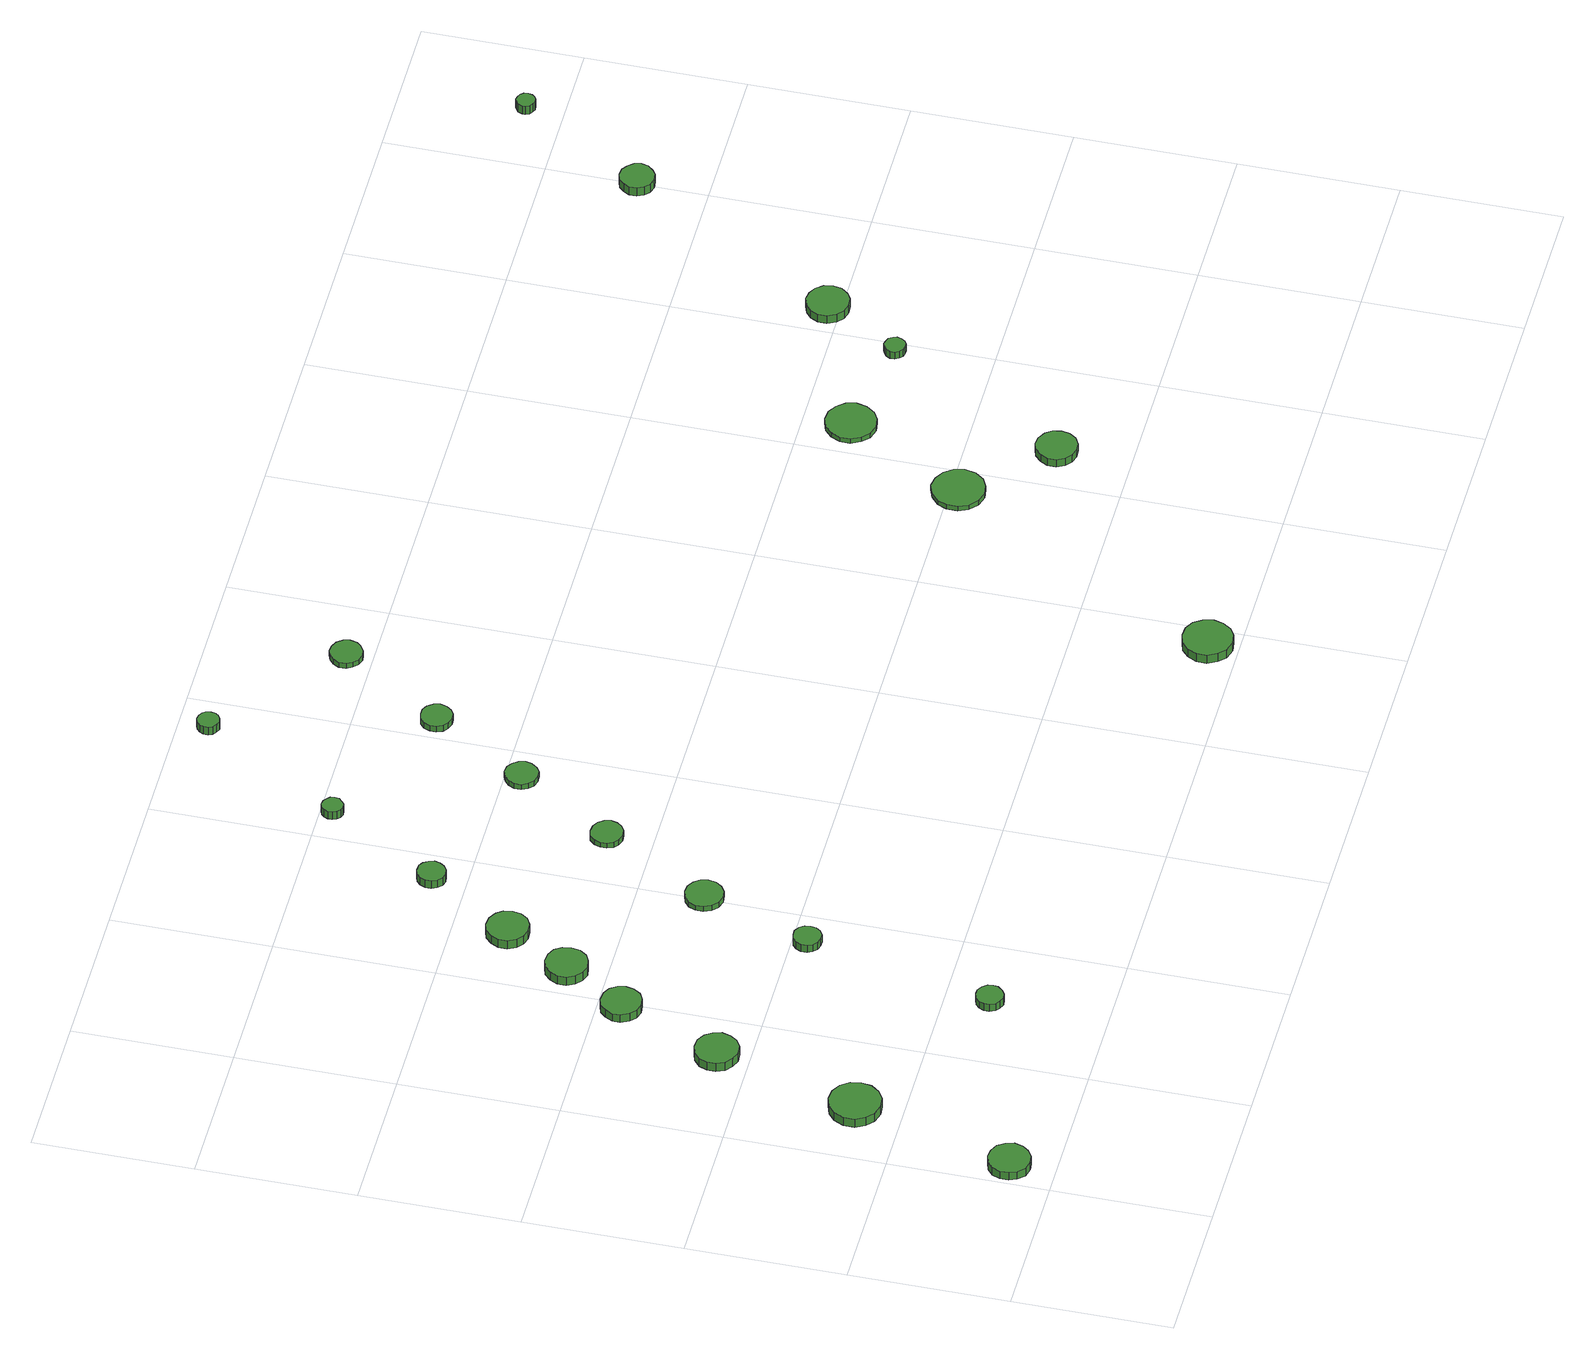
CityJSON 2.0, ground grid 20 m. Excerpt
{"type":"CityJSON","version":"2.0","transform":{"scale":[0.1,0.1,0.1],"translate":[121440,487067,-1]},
"CityObjects":{
"tree1":{"type":"SolitaryVegetationObject","attributes":{"function":"something"},"geometry":[{"type":"MultiSurface","lod":"1","boundaries":[[[0,1,2,3,4,5,6,7,8,9,10,11,12,13,14]],[[15,16,17,18,19,20,21,22,23,24,25,26,27,28,29]],[[0,29,28,1]],[[1,28,27,2]],[[2,27,26,3]],[[3,26,25,4]],[[4,25,24,5]],[[5,24,23,6]],[[6,23,22,7]],[[7,22,21,8]],[[8,21,20,9]],[[9,20,19,10]],[[10,19,18,11]],[[11,18,17,12]],[[12,17,16,13]],[[13,16,15,14]],[[14,15,29,0]]]}]},
"tree2":{"type":"SolitaryVegetationObject","attributes":{"function":"something"},"geometry":[{"type":"MultiSurface","lod":"1","boundaries":[[[30,31,32,33,34,35,36,37,38,39,40,41,42,43,44]],[[45,46,47,48,49,50,51,52,53,54,55,56,57,58,59]],[[30,59,58,31]],[[31,58,57,32]],[[32,57,56,33]],[[33,56,55,34]],[[34,55,54,35]],[[35,54,53,36]],[[36,53,52,37]],[[37,52,51,38]],[[38,51,50,39]],[[39,50,49,40]],[[40,49,48,41]],[[41,48,47,42]],[[42,47,46,43]],[[43,46,45,44]],[[44,45,59,30]]]}]},
"tree3":{"type":"SolitaryVegetationObject","attributes":{"function":"something"},"geometry":[{"type":"MultiSurface","lod":"1","boundaries":[[[60,61,62,63,64,65,66,67,68,69,70,71,72,73,74]],[[75,76,77,78,79,80,81,82,83,84,85,86,87,88,89]],[[60,89,88,61]],[[61,88,87,62]],[[62,87,86,63]],[[63,86,85,64]],[[64,85,84,65]],[[65,84,83,66]],[[66,83,82,67]],[[67,82,81,68]],[[68,81,80,69]],[[69,80,79,70]],[[70,79,78,71]],[[71,78,77,72]],[[72,77,76,73]],[[73,76,75,74]],[[74,75,89,60]]]}]},
"tree4":{"type":"SolitaryVegetationObject","attributes":{"function":"something"},"geometry":[{"type":"MultiSurface","lod":"1","boundaries":[[[90,91,92,93,94,95,96,97,98,99,100,101,102,103,104]],[[105,106,107,108,109,110,111,112,113,114,115,116,117,118,119]],[[90,119,118,91]],[[91,118,117,92]],[[92,117,116,93]],[[93,116,115,94]],[[94,115,114,95]],[[95,114,113,96]],[[96,113,112,97]],[[97,112,111,98]],[[98,111,110,99]],[[99,110,109,100]],[[100,109,108,101]],[[101,108,107,102]],[[102,107,106,103]],[[103,106,105,104]],[[104,105,119,90]]]}]},
"tree5":{"type":"SolitaryVegetationObject","attributes":{"function":"something"},"geometry":[{"type":"MultiSurface","lod":"1","boundaries":[[[120,121,122,123,124,125,126,127,128,129,130,131,132,133,134]],[[135,136,137,138,139,140,141,142,143,144,145,146,147,148,149]],[[120,149,148,121]],[[121,148,147,122]],[[122,147,146,123]],[[123,146,145,124]],[[124,145,144,125]],[[125,144,143,126]],[[126,143,142,127]],[[127,142,141,128]],[[128,141,140,129]],[[129,140,139,130]],[[130,139,138,131]],[[131,138,137,132]],[[132,137,136,133]],[[133,136,135,134]],[[134,135,149,120]]]}]},
"tree6":{"type":"SolitaryVegetationObject","attributes":{"function":"something"},"geometry":[{"type":"MultiSurface","lod":"1","boundaries":[[[150,151,152,153,154,155,156,157,158,159,160,161,162,163,164]],[[165,166,167,168,169,170,171,172,173,174,175,176,177,178,179]],[[150,179,178,151]],[[151,178,177,152]],[[152,177,176,153]],[[153,176,175,154]],[[154,175,174,155]],[[155,174,173,156]],[[156,173,172,157]],[[157,172,171,158]],[[158,171,170,159]],[[159,170,169,160]],[[160,169,168,161]],[[161,168,167,162]],[[162,167,166,163]],[[163,166,165,164]],[[164,165,179,150]]]}]},
"tree7":{"type":"SolitaryVegetationObject","attributes":{"function":"something"},"geometry":[{"type":"MultiSurface","lod":"1","boundaries":[[[180,181,182,183,184,185,186,187,188,189,190,191,192,193,194]],[[195,196,197,198,199,200,201,202,203,204,205,206,207,208,209]],[[180,209,208,181]],[[181,208,207,182]],[[182,207,206,183]],[[183,206,205,184]],[[184,205,204,185]],[[185,204,203,186]],[[186,203,202,187]],[[187,202,201,188]],[[188,201,200,189]],[[189,200,199,190]],[[190,199,198,191]],[[191,198,197,192]],[[192,197,196,193]],[[193,196,195,194]],[[194,195,209,180]]]}]},
"tree8":{"type":"SolitaryVegetationObject","attributes":{"function":"something"},"geometry":[{"type":"MultiSurface","lod":"1","boundaries":[[[210,211,212,213,214,215,216,217,218,219,220,221,222,223,224]],[[225,226,227,228,229,230,231,232,233,234,235,236,237,238,239]],[[210,239,238,211]],[[211,238,237,212]],[[212,237,236,213]],[[213,236,235,214]],[[214,235,234,215]],[[215,234,233,216]],[[216,233,232,217]],[[217,232,231,218]],[[218,231,230,219]],[[219,230,229,220]],[[220,229,228,221]],[[221,228,227,222]],[[222,227,226,223]],[[223,226,225,224]],[[224,225,239,210]]]}]},
"tree9":{"type":"SolitaryVegetationObject","attributes":{"function":"something"},"geometry":[{"type":"MultiSurface","lod":"1","boundaries":[[[240,241,242,243,244,245,246,247,248,249,250,251,252,253,254]],[[255,256,257,258,259,260,261,262,263,264,265,266,267,268,269]],[[240,269,268,241]],[[241,268,267,242]],[[242,267,266,243]],[[243,266,265,244]],[[244,265,264,245]],[[245,264,263,246]],[[246,263,262,247]],[[247,262,261,248]],[[248,261,260,249]],[[249,260,259,250]],[[250,259,258,251]],[[251,258,257,252]],[[252,257,256,253]],[[253,256,255,254]],[[254,255,269,240]]]}]},
"tree10":{"type":"SolitaryVegetationObject","attributes":{"function":"something"},"geometry":[{"type":"MultiSurface","lod":"1","boundaries":[[[270,271,272,273,274,275,276,277,278,279,280,281,282,283,284]],[[285,286,287,288,289,290,291,292,293,294,295,296,297,298,299]],[[270,299,298,271]],[[271,298,297,272]],[[272,297,296,273]],[[273,296,295,274]],[[274,295,294,275]],[[275,294,293,276]],[[276,293,292,277]],[[277,292,291,278]],[[278,291,290,279]],[[279,290,289,280]],[[280,289,288,281]],[[281,288,287,282]],[[282,287,286,283]],[[283,286,285,284]],[[284,285,299,270]]]}]},
"tree11":{"type":"SolitaryVegetationObject","attributes":{"function":"something"},"geometry":[{"type":"MultiSurface","lod":"1","boundaries":[[[300,301,302,303,304,305,306,307,308,309,310,311,312,313,314]],[[315,316,317,318,319,320,321,322,323,324,325,326,327,328,329]],[[300,329,328,301]],[[301,328,327,302]],[[302,327,326,303]],[[303,326,325,304]],[[304,325,324,305]],[[305,324,323,306]],[[306,323,322,307]],[[307,322,321,308]],[[308,321,320,309]],[[309,320,319,310]],[[310,319,318,311]],[[311,318,317,312]],[[312,317,316,313]],[[313,316,315,314]],[[314,315,329,300]]]}]},
"tree12":{"type":"SolitaryVegetationObject","attributes":{"function":"something"},"geometry":[{"type":"MultiSurface","lod":"1","boundaries":[[[330,331,332,333,334,335,336,337,338,339,340,341,342,343,344]],[[345,346,347,348,349,350,351,352,353,354,355,356,357,358,359]],[[330,359,358,331]],[[331,358,357,332]],[[332,357,356,333]],[[333,356,355,334]],[[334,355,354,335]],[[335,354,353,336]],[[336,353,352,337]],[[337,352,351,338]],[[338,351,350,339]],[[339,350,349,340]],[[340,349,348,341]],[[341,348,347,342]],[[342,347,346,343]],[[343,346,345,344]],[[344,345,359,330]]]}]},
"tree13":{"type":"SolitaryVegetationObject","attributes":{"function":"something"},"geometry":[{"type":"MultiSurface","lod":"1","boundaries":[[[360,361,362,363,364,365,366,367,368,369,370,371,372,373,374]],[[375,376,377,378,379,380,381,382,383,384,385,386,387,388,389]],[[360,389,388,361]],[[361,388,387,362]],[[362,387,386,363]],[[363,386,385,364]],[[364,385,384,365]],[[365,384,383,366]],[[366,383,382,367]],[[367,382,381,368]],[[368,381,380,369]],[[369,380,379,370]],[[370,379,378,371]],[[371,378,377,372]],[[372,377,376,373]],[[373,376,375,374]],[[374,375,389,360]]]}]},
"tree14":{"type":"SolitaryVegetationObject","attributes":{"function":"something"},"geometry":[{"type":"MultiSurface","lod":"1","boundaries":[[[390,391,392,393,394,395,396,397,398,399,400,401,402,403,404]],[[405,406,407,408,409,410,411,412,413,414,415,416,417,418,419]],[[390,419,418,391]],[[391,418,417,392]],[[392,417,416,393]],[[393,416,415,394]],[[394,415,414,395]],[[395,414,413,396]],[[396,413,412,397]],[[397,412,411,398]],[[398,411,410,399]],[[399,410,409,400]],[[400,409,408,401]],[[401,408,407,402]],[[402,407,406,403]],[[403,406,405,404]],[[404,405,419,390]]]}]},
"tree15":{"type":"SolitaryVegetationObject","attributes":{"function":"something"},"geometry":[{"type":"MultiSurface","lod":"1","boundaries":[[[420,421,422,423,424,425,426,427,428,429,430,431,432,433,434]],[[435,436,437,438,439,440,441,442,443,444,445,446,447,448,449]],[[420,449,448,421]],[[421,448,447,422]],[[422,447,446,423]],[[423,446,445,424]],[[424,445,444,425]],[[425,444,443,426]],[[426,443,442,427]],[[427,442,441,428]],[[428,441,440,429]],[[429,440,439,430]],[[430,439,438,431]],[[431,438,437,432]],[[432,437,436,433]],[[433,436,435,434]],[[434,435,449,420]]]}]},
"tree16":{"type":"SolitaryVegetationObject","attributes":{"function":"something"},"geometry":[{"type":"MultiSurface","lod":"1","boundaries":[[[450,451,452,453,454,455,456,457,458,459,460,461,462,463,464]],[[465,466,467,468,469,470,471,472,473,474,475,476,477,478,479]],[[450,479,478,451]],[[451,478,477,452]],[[452,477,476,453]],[[453,476,475,454]],[[454,475,474,455]],[[455,474,473,456]],[[456,473,472,457]],[[457,472,471,458]],[[458,471,470,459]],[[459,470,469,460]],[[460,469,468,461]],[[461,468,467,462]],[[462,467,466,463]],[[463,466,465,464]],[[464,465,479,450]]]}]},
"tree17":{"type":"SolitaryVegetationObject","attributes":{"function":"something"},"geometry":[{"type":"MultiSurface","lod":"1","boundaries":[[[480,481,482,483,484,485,486,487,488,489,490,491,492,493,494]],[[495,496,497,498,499,500,501,502,503,504,505,506,507,508,509]],[[480,509,508,481]],[[481,508,507,482]],[[482,507,506,483]],[[483,506,505,484]],[[484,505,504,485]],[[485,504,503,486]],[[486,503,502,487]],[[487,502,501,488]],[[488,501,500,489]],[[489,500,499,490]],[[490,499,498,491]],[[491,498,497,492]],[[492,497,496,493]],[[493,496,495,494]],[[494,495,509,480]]]}]},
"tree18":{"type":"SolitaryVegetationObject","attributes":{"function":"something"},"geometry":[{"type":"MultiSurface","lod":"1","boundaries":[[[510,511,512,513,514,515,516,517,518,519,520,521,522,523,524]],[[525,526,527,528,529,530,531,532,533,534,535,536,537,538,539]],[[510,539,538,511]],[[511,538,537,512]],[[512,537,536,513]],[[513,536,535,514]],[[514,535,534,515]],[[515,534,533,516]],[[516,533,532,517]],[[517,532,531,518]],[[518,531,530,519]],[[519,530,529,520]],[[520,529,528,521]],[[521,528,527,522]],[[522,527,526,523]],[[523,526,525,524]],[[524,525,539,510]]]}]},
"tree19":{"type":"SolitaryVegetationObject","attributes":{"function":"something"},"geometry":[{"type":"MultiSurface","lod":"1","boundaries":[[[540,541,542,543,544,545,546,547,548,549,550,551,552,553,554]],[[555,556,557,558,559,560,561,562,563,564,565,566,567,568,569]],[[540,569,568,541]],[[541,568,567,542]],[[542,567,566,543]],[[543,566,565,544]],[[544,565,564,545]],[[545,564,563,546]],[[546,563,562,547]],[[547,562,561,548]],[[548,561,560,549]],[[549,560,559,550]],[[550,559,558,551]],[[551,558,557,552]],[[552,557,556,553]],[[553,556,555,554]],[[554,555,569,540]]]}]},
"tree20":{"type":"SolitaryVegetationObject","attributes":{"function":"something"},"geometry":[{"type":"MultiSurface","lod":"1","boundaries":[[[570,571,572,573,574,575,576,577,578,579,580,581,582,583,584]],[[585,586,587,588,589,590,591,592,593,594,595,596,597,598,599]],[[570,599,598,571]],[[571,598,597,572]],[[572,597,596,573]],[[573,596,595,574]],[[574,595,594,575]],[[575,594,593,576]],[[576,593,592,577]],[[577,592,591,578]],[[578,591,590,579]],[[579,590,589,580]],[[580,589,588,581]],[[581,588,587,582]],[[582,587,586,583]],[[583,586,585,584]],[[584,585,599,570]]]}]},
"tree21":{"type":"SolitaryVegetationObject","attributes":{"function":"something"},"geometry":[{"type":"MultiSurface","lod":"1","boundaries":[[[600,601,602,603,604,605,606,607,608,609,610,611,612,613,614]],[[615,616,617,618,619,620,621,622,623,624,625,626,627,628,629]],[[600,629,628,601]],[[601,628,627,602]],[[602,627,626,603]],[[603,626,625,604]],[[604,625,624,605]],[[605,624,623,606]],[[606,623,622,607]],[[607,622,621,608]],[[608,621,620,609]],[[609,620,619,610]],[[610,619,618,611]],[[611,618,617,612]],[[612,617,616,613]],[[613,616,615,614]],[[614,615,629,600]]]}]},
"tree22":{"type":"SolitaryVegetationObject","attributes":{"function":"something"},"geometry":[{"type":"MultiSurface","lod":"1","boundaries":[[[630,631,632,633,634,635,636,637,638,639,640,641,642,643,644]],[[645,646,647,648,649,650,651,652,653,654,655,656,657,658,659]],[[630,659,658,631]],[[631,658,657,632]],[[632,657,656,633]],[[633,656,655,634]],[[634,655,654,635]],[[635,654,653,636]],[[636,653,652,637]],[[637,652,651,638]],[[638,651,650,639]],[[639,650,649,640]],[[640,649,648,641]],[[641,648,647,642]],[[642,647,646,643]],[[643,646,645,644]],[[644,645,659,630]]]}]},
"tree23":{"type":"SolitaryVegetationObject","attributes":{"function":"something"},"geometry":[{"type":"MultiSurface","lod":"1","boundaries":[[[660,661,662,663,664,665,666,667,668,669,670,671,672,673,674]],[[675,676,677,678,679,680,681,682,683,684,685,686,687,688,689]],[[660,689,688,661]],[[661,688,687,662]],[[662,687,686,663]],[[663,686,685,664]],[[664,685,684,665]],[[665,684,683,666]],[[666,683,682,667]],[[667,682,681,668]],[[668,681,680,669]],[[669,680,679,670]],[[670,679,678,671]],[[671,678,677,672]],[[672,677,676,673]],[[673,676,675,674]],[[674,675,689,660]]]}]},
"tree24":{"type":"SolitaryVegetationObject","attributes":{"function":"something"},"geometry":[{"type":"MultiSurface","lod":"1","boundaries":[[[690,691,692,693,694,695,696,697,698,699,700,701,702,703,704]],[[705,706,707,708,709,710,711,712,713,714,715,716,717,718,719]],[[690,719,718,691]],[[691,718,717,692]],[[692,717,716,693]],[[693,716,715,694]],[[694,715,714,695]],[[695,714,713,696]],[[696,713,712,697]],[[697,712,711,698]],[[698,711,710,699]],[[699,710,709,700]],[[700,709,708,701]],[[701,708,707,702]],[[702,707,706,703]],[[703,706,705,704]],[[704,705,719,690]]]}]}
},
"vertices":[
[59,57,18],[56,68,18],[50,77,18],[40,82,18],[30,83,18],[19,80,18],[11,73,18],[7,63,18],[7,52,18],[11,42,18],[19,34,18],[30,31,18],[40,32,18],[50,38,18],[56,46,18],[56,46,6],[50,38,6],[40,32,6],[30,31,6],[19,34,6],[11,42,6],[7,52,6],[7,63,6],[11,73,6],[19,80,6],[30,83,6],[40,82,6],[50,77,6],[56,68,6],[59,57,6],
[114,258,23],[112,271,23],[104,282,23],[92,289,23],[79,290,23],[66,286,23],[56,277,23],[50,265,23],[50,251,23],[56,239,23],[66,230,23],[79,226,23],[92,227,23],[104,234,23],[112,245,23],[112,245,10],[104,234,10],[92,227,10],[79,226,10],[66,230,10],[56,239,10],[50,251,10],[50,265,10],[56,277,10],[66,286,10],[79,290,10],[92,289,10],[104,282,10],[112,271,10],[114,258,10],
[162,440,22],[159,451,22],[153,460,22],[143,466,22],[131,467,22],[121,464,22],[112,456,22],[108,446,22],[108,435,22],[112,424,22],[121,417,22],[131,413,22],[143,414,22],[153,420,22],[159,429,22],[159,429,9],[153,420,9],[143,414,9],[131,413,9],[121,417,9],[112,424,9],[108,435,9],[108,446,9],[112,456,9],[121,464,9],[131,467,9],[143,466,9],[153,460,9],[159,451,9],[162,440,9],
[323,146,17],[322,153,17],[317,159,17],[311,163,17],[304,163,17],[297,161,17],[292,156,17],[289,150,17],[289,143,17],[292,136,17],[297,132,17],[304,129,17],[311,130,17],[317,134,17],[322,140,17],[322,140,6],[317,134,6],[311,130,6],[304,129,6],[297,132,6],[292,136,6],[289,143,6],[289,150,6],[292,156,6],[297,161,6],[304,163,6],[311,163,6],[317,159,6],[322,153,6],[323,146,6],
[218,571,18],[216,581,18],[210,590,18],[201,595,18],[190,596,18],[180,593,18],[173,586,18],[168,576,18],[168,566,18],[173,556,18],[180,549,18],[190,546,18],[201,547,18],[210,552,18],[216,561,18],[216,561,6],[210,552,6],[201,547,6],[190,546,6],[180,549,6],[173,556,6],[168,566,6],[168,576,6],[173,586,6],[180,593,6],[190,596,6],[201,595,6],[210,590,6],[216,581,6],[218,571,6],
[268,650,19],[266,661,19],[260,670,19],[250,675,19],[239,676,19],[229,673,19],[221,665,19],[216,655,19],[216,644,19],[221,634,19],[229,627,19],[239,623,19],[250,625,19],[260,630,19],[266,639,19],[266,639,6],[260,630,6],[250,625,6],[239,623,6],[229,627,6],[221,634,6],[216,644,6],[216,655,6],[221,665,6],[229,673,6],[239,676,6],[250,675,6],[260,670,6],[266,661,6],[268,650,6],
[373,382,17],[372,389,17],[368,395,17],[361,399,17],[354,399,17],[347,397,17],[342,392,17],[339,386,17],[339,378,17],[342,372,17],[347,367,17],[354,365,17],[361,365,17],[368,369,17],[372,375,17],[372,375,6],[368,369,6],[361,365,6],[354,365,6],[347,367,6],[342,372,6],[339,378,6],[339,386,6],[342,392,6],[347,397,6],[354,399,6],[361,399,6],[368,395,6],[372,389,6],[373,382,6],
[314,733,19],[312,744,19],[306,752,19],[296,758,19],[285,759,19],[275,756,19],[267,748,19],[262,738,19],[262,727,19],[267,717,19],[275,710,19],[285,707,19],[296,708,19],[306,713,19],[312,722,19],[312,722,6],[306,713,6],[296,708,6],[285,707,6],[275,710,6],[267,717,6],[262,727,6],[262,738,6],[267,748,6],[275,756,6],[285,759,6],[296,758,6],[306,752,6],[312,744,6],[314,733,6],
[427,520,14],[425,529,14],[419,537,14],[411,542,14],[401,543,14],[391,540,14],[384,534,14],[380,525,14],[380,515,14],[384,506,14],[391,499,14],[401,496,14],[411,497,14],[419,502,14],[425,510,14],[425,510,6],[419,502,6],[411,497,6],[401,496,6],[391,499,6],[384,506,6],[380,515,6],[380,525,6],[384,534,6],[391,540,6],[401,543,6],[411,542,6],[419,537,6],[425,529,6],[427,520,6],
[379,844,18],[377,851,18],[373,857,18],[367,861,18],[359,861,18],[352,859,18],[347,854,18],[344,847,18],[344,840,18],[347,833,18],[352,828,18],[359,826,18],[367,827,18],[373,831,18],[377,837,18],[377,837,6],[373,831,6],[367,827,6],[359,826,6],[352,828,6],[347,833,6],[344,840,6],[344,847,6],[347,854,6],[352,859,6],[359,861,6],[367,861,6],[373,857,6],[377,851,6],[379,844,6],
[501,657,14],[499,665,14],[494,672,14],[487,676,14],[478,677,14],[470,675,14],[464,669,14],[461,661,14],[461,653,14],[464,645,14],[470,640,14],[478,637,14],[487,638,14],[494,642,14],[499,649,14],[499,649,6],[494,642,6],[487,638,6],[478,637,6],[470,640,6],[464,645,6],[461,653,6],[461,661,6],[464,669,6],[470,675,6],[478,677,6],[487,676,6],[494,672,6],[499,665,6],[501,657,6],
[460,986,18],[459,991,18],[455,995,18],[451,998,18],[445,999,18],[440,997,18],[436,993,18],[434,988,18],[434,983,18],[436,978,18],[440,974,18],[445,972,18],[451,973,18],[455,976,18],[459,980,18],[459,980,6],[455,976,6],[451,973,6],[445,972,6],[440,974,6],[436,978,6],[434,983,6],[434,988,6],[436,993,6],[440,997,6],[445,999,6],[451,998,6],[455,995,6],[459,991,6],[460,986,6],
[578,780,14],[576,788,14],[571,795,14],[564,800,14],[555,801,14],[547,798,14],[541,792,14],[537,784,14],[537,776,14],[541,768,14],[547,762,14],[555,760,14],[564,760,14],[571,765,14],[576,772,14],[576,772,6],[571,765,6],[564,760,6],[555,760,6],[547,762,6],[541,768,6],[537,776,6],[537,784,6],[541,792,6],[547,798,6],[555,801,6],[564,800,6],[571,795,6],[576,788,6],[578,780,6],
[651,902,15],[649,910,15],[644,917,15],[637,921,15],[629,921,15],[621,919,15],[615,914,15],[612,906,15],[612,898,15],[615,890,15],[621,885,15],[629,882,15],[637,883,15],[644,887,15],[649,894,15],[649,894,6],[644,887,6],[637,883,6],[629,882,6],[621,885,6],[615,890,6],[612,898,6],[612,906,6],[615,914,6],[621,919,6],[629,921,6],[637,921,6],[644,917,6],[649,910,6],[651,902,6],
[571,1164,18],[570,1170,18],[567,1174,18],[562,1177,18],[556,1178,18],[551,1176,18],[546,1172,18],[544,1167,18],[544,1161,18],[546,1156,18],[551,1152,18],[556,1150,18],[562,1151,18],[567,1154,18],[570,1158,18],[570,1158,6],[567,1154,6],[562,1151,6],[556,1150,6],[551,1152,6],[546,1156,6],[544,1161,6],[544,1167,6],[546,1172,6],[551,1176,6],[556,1178,6],[562,1177,6],[567,1174,6],[570,1170,6],[571,1164,6],
[1003,38,20],[1000,51,20],[993,62,20],[982,68,20],[969,69,20],[956,65,20],[947,57,20],[941,45,20],[941,32,20],[947,20,20],[956,11,20],[969,7,20],[982,9,20],[993,15,20],[1000,26,20],[1000,26,7],[993,15,7],[982,9,7],[969,7,7],[956,11,7],[947,20,7],[941,32,7],[941,45,7],[947,57,7],[956,65,7],[969,69,7],[982,68,7],[993,62,7],[1000,51,7],[1003,38,7],
[736,1033,14],[734,1041,14],[729,1048,14],[721,1052,14],[713,1053,14],[705,1050,14],[699,1045,14],[695,1037,14],[695,1028,14],[699,1021,14],[705,1015,14],[713,1012,14],[721,1013,14],[729,1018,14],[734,1024,14],[734,1024,6],[729,1018,6],[721,1013,6],[713,1012,6],[705,1015,6],[699,1021,6],[695,1028,6],[695,1037,6],[699,1045,6],[705,1050,6],[713,1053,6],[721,1052,6],[729,1048,6],[734,1041,6],[736,1033,6],
[1198,390,13],[1195,403,13],[1187,414,13],[1175,421,13],[1162,423,13],[1149,418,13],[1138,409,13],[1133,397,13],[1133,383,13],[1138,371,13],[1149,361,13],[1162,357,13],[1175,359,13],[1187,365,13],[1195,376,13],[1195,376,6],[1187,365,6],[1175,359,6],[1162,357,6],[1149,361,6],[1138,371,6],[1133,383,6],[1133,397,6],[1138,409,6],[1149,418,6],[1162,423,6],[1175,421,6],[1187,414,6],[1195,403,6],[1198,390,6],
[1286,292,17],[1284,303,17],[1278,311,17],[1268,317,17],[1258,318,17],[1248,315,17],[1240,307,17],[1235,298,17],[1235,287,17],[1240,277,17],[1248,270,17],[1258,267,17],[1268,268,17],[1278,273,17],[1284,282,17],[1284,282,6],[1278,273,6],[1268,268,6],[1258,267,6],[1248,270,6],[1240,277,6],[1235,287,6],[1235,298,6],[1240,307,6],[1248,315,6],[1258,318,6],[1268,317,6],[1278,311,6],[1284,303,6],[1286,292,6],
[1281,542,13],[1278,555,13],[1270,565,13],[1259,572,13],[1246,573,13],[1233,569,13],[1224,560,13],[1218,548,13],[1218,535,13],[1224,523,13],[1233,514,13],[1246,510,13],[1259,512,13],[1270,518,13],[1278,529,13],[1278,529,6],[1270,518,6],[1259,512,6],[1246,510,6],[1233,514,6],[1224,523,6],[1218,535,6],[1218,548,6],[1224,560,6],[1233,569,6],[1246,573,6],[1259,572,6],[1270,565,6],[1278,555,6],[1281,542,6],
[1401,521,17],[1399,526,17],[1396,531,17],[1391,533,17],[1386,534,17],[1381,532,17],[1377,529,17],[1374,524,17],[1374,518,17],[1377,513,17],[1381,509,17],[1386,508,17],[1391,508,17],[1396,511,17],[1399,515,17],[1399,515,6],[1396,511,6],[1391,508,6],[1386,508,6],[1381,509,6],[1377,513,6],[1374,518,6],[1374,524,6],[1377,529,6],[1381,532,6],[1386,534,6],[1391,533,6],[1396,531,6],[1399,526,6],[1401,521,6],
[1469,616,18],[1467,627,18],[1460,636,18],[1451,641,18],[1440,643,18],[1429,639,18],[1421,632,18],[1416,622,18],[1416,611,18],[1421,600,18],[1429,593,18],[1440,590,18],[1451,591,18],[1460,596,18],[1467,605,18],[1467,605,6],[1460,596,6],[1451,591,6],[1440,590,6],[1429,593,6],[1421,600,6],[1416,611,6],[1416,622,6],[1421,632,6],[1429,639,6],[1440,643,6],[1451,641,6],[1460,636,6],[1467,627,6],[1469,616,6],
[1618,887,24],[1616,895,24],[1610,902,24],[1603,907,24],[1594,908,24],[1585,905,24],[1579,899,24],[1575,891,24],[1575,882,24],[1579,874,24],[1585,868,24],[1594,865,24],[1603,866,24],[1610,871,24],[1616,878,24],[1616,878,11],[1610,871,11],[1603,866,11],[1594,865,11],[1585,868,11],[1579,874,11],[1575,882,11],[1575,891,11],[1579,899,11],[1585,905,11],[1594,908,11],[1603,907,11],[1610,902,11],[1616,895,11],[1618,887,11],
[1700,1045,30],[1699,1050,30],[1696,1054,30],[1692,1056,30],[1687,1057,30],[1683,1055,30],[1679,1052,30],[1677,1047,30],[1677,1043,30],[1679,1038,30],[1683,1035,30],[1687,1033,30],[1692,1034,30],[1696,1036,30],[1699,1040,30],[1699,1040,17],[1696,1036,17],[1692,1034,17],[1687,1033,17],[1683,1035,17],[1679,1038,17],[1677,1043,17],[1677,1047,17],[1679,1052,17],[1683,1055,17],[1687,1057,17],[1692,1056,17],[1696,1054,17],[1699,1050,17],[1700,1045,17]
]}
